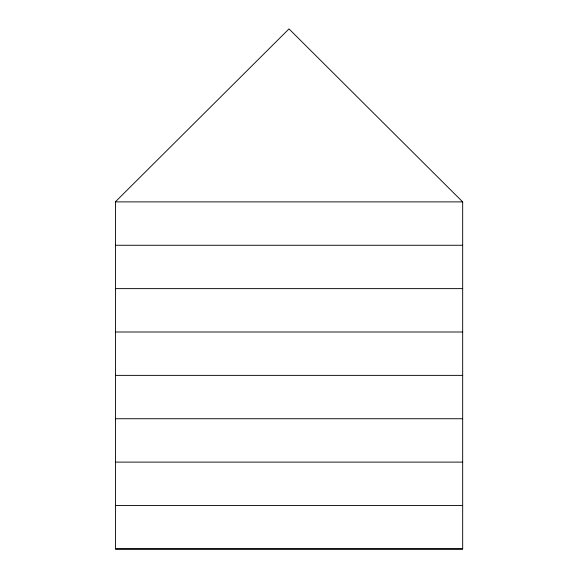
<?xml version="1.0" encoding="UTF-8"?>
<svg xmlns="http://www.w3.org/2000/svg" width="578" height="578" viewBox="0 0 578 578"><rect width="100%" height="100%" fill="white"/><g stroke="black" fill="none" stroke-linecap="round" stroke-linejoin="round"><path stroke-width="0.87" d="M462.675 201.888L115.325 201.888L289 28.9L462.675 201.888L462.675 549.1L115.463 549.1L115.463 201.888M115.463 245.26L462.675 245.26M115.463 288.624L462.675 288.624M115.463 331.996L462.675 331.996M115.463 375.368L462.675 375.368M115.463 418.739L462.675 418.739M115.463 462.111L462.675 462.111M115.463 505.483L462.675 505.483M115.463 548.854L462.675 548.854"/></g></svg>
